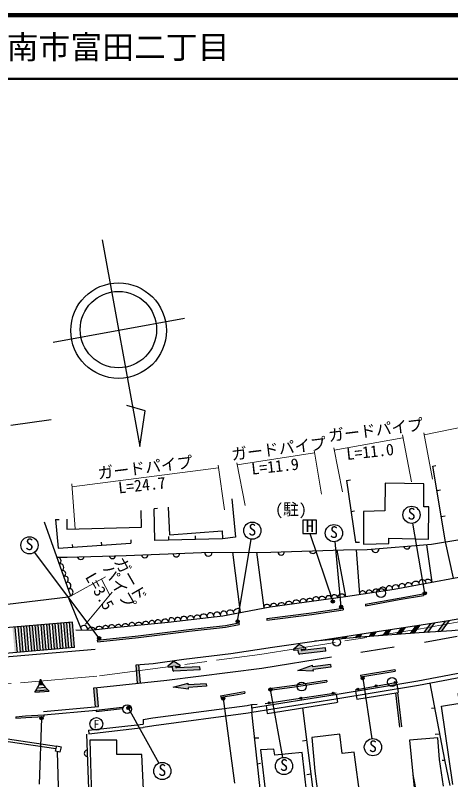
# Model space of a CAD drawing. Units: millimetres at full size, sheet at 1:1000; details may follow other scales. Extents: x 40000 to 680000, y 20000 to 380000.
# Drawn here: x 411387 to 479733, y 259937 to 380000 of the extents above; entities that cross this region are included whole.
import ezdxf
from ezdxf.enums import TextEntityAlignment as Align

# ---------------------------------------------------------------- set-up
doc = ezdxf.new("R2010")
doc.units = ezdxf.units.MM
doc.header["$LTSCALE"] = 1000
doc.linetypes.add('CHAIN', pattern=[18.5, 12, -1.5, 3.5, -1.5])
for name, color, linetype, lineweight in [('M-BGD', 7, 'Continuous', 25), ('M-BGD-EXST', 7, 'Continuous', 25), ('M-BMK', 2, 'CHAIN', 13), ('M-BMK-SRVR', 3, 'Continuous', 25), ('M-STR-HTXT', 7, 'Continuous', 13), ('M-STR-STRC', 7, 'Continuous', 25), ('M-TTL', 2, 'Continuous', 140), ('M-TTL-LINE', 7, 'Continuous', 50)]:
    doc.layers.add(name, color=color, linetype=linetype, lineweight=lineweight)
doc.layers.add('M-BMK-HTXT', color=7, linetype='Continuous')
doc.layers.add('M-TTL-TXT', color=7, linetype='Continuous')
doc.styles.add('ＭＳ ゴシック', font='')
doc.styles.get('ＭＳ ゴシック').set_extended_font_data('MS Gothic')

msp = doc.modelspace()

# ---------------------------------------------------------------- hatches: boundary and pattern name
at = {"layer": 'M-BGD-EXST'}
for points in [[(475911, 289221, 0.41421), (475661, 289471, 0.41421), (475411, 289221, 1)], [(461470, 287927, 0.41421), (461220, 288177, 0.41421), (460970, 287927, 1)], [(462792, 287103, 0.41421), (462542, 287353, 0.41421), (462292, 287103, 1)], [(446535, 284796, 0.41421), (446285, 285046, 0.41421), (446035, 284796, 1)], [(424791, 282171, 0.41421), (424541, 282421, 0.41421), (424291, 282171, 1)], [(466167, 275881, 0.41421), (465917, 276131, 0.41421), (465667, 275881, 1)], [(451690, 274093, 0.41421), (451440, 274343, 0.41421), (451190, 274093, 1)], [(444263, 272676, 0.41421), (444013, 272926, 0.41421), (443763, 272676, 1)], [(429379, 271214, 0.41421), (429129, 271464, 0.41421), (428879, 271214, 1)], [(415743, 269610, 0.41421), (415493, 269860, 0.41421), (415243, 269610, 1)]]:
    msp.add_hatch(color=256, dxfattribs=at).paths.add_polyline_path(points)
at = {"layer": 'M-STR-STRC'}
for points in [[(419459, 284617), (419010, 284578), (419359, 280593), (419807, 280632)], [(420355, 284695), (419907, 284656), (420256, 280671), (420704, 280710)], [(477171, 284559), (476542, 284457), (475518, 283042), (476102, 283080)], [(479478, 284933), (479388, 284917), (478849, 284830), (477658, 283184), (478241, 283223)], [(411390, 283911), (410941, 283872), (411290, 279887), (411738, 279926)], [(412286, 283989), (411838, 283950), (412186, 279965), (412635, 280005)], [(413183, 284068), (412734, 284029), (413083, 280044), (413531, 280083)], [(414079, 284146), (413631, 284107), (413980, 280122), (414428, 280161)], [(414976, 284225), (414528, 284185), (414876, 280201), (415324, 280240)], [(415872, 284303), (415424, 284264), (415773, 280279), (416221, 280318)], [(416769, 284382), (416321, 284342), (416669, 280358), (417118, 280397)], [(417666, 284460), (417217, 284421), (417566, 280436), (418014, 280475)], [(418562, 284538), (418114, 284499), (418462, 280514), (418911, 280554)], [(470286, 283487), (469661, 283391), (469072, 282576), (469658, 282619)], [(472576, 283837), (471952, 283742), (471222, 282733), (471808, 282776)], [(474867, 284188), (474242, 284093), (473372, 282890), (473958, 282933)], [(463416, 282436), (462792, 282340), (462578, 282045), (463172, 282098)], [(465706, 282786), (465081, 282690), (464754, 282238), (465348, 282291)], [(467996, 283136), (467371, 283040), (466922, 282420), (467508, 282462)], [(456283, 280397), (456899, 280468, 0.74206), (456933, 280657), (455943, 281163), (455095, 280444, 0.74206), (455171, 280269), (455787, 280340), (455844, 279843, 0.41388), (456066, 279667), (460145, 280138), (460087, 280635), (456295, 280298, 0.41421), (456295, 280298)], [(461126, 282086), (459050, 281768), (458414, 281676), (460996, 281905)], [(430743, 277959), (430294, 277923), (430542, 275093), (430990, 275142)], [(436567, 277708), (437186, 277735, 0.74206), (437234, 277920), (436282, 278496), (435385, 277839, 0.74206), (435449, 277658), (436068, 277686), (436090, 277186, 0.41388), (436298, 276995), (440400, 277176), (440378, 277675), (436572, 277608, 0.41421), (436572, 277608)], [(458134, 277246), (460918, 277637), (460863, 278031), (458079, 277640), (458041, 277912), (455733, 277109), (458173, 276974)], [(415075, 274825), (415107, 274911), (415138, 274997), (415167, 275084), (415195, 275172), (415221, 275260), (415230, 275290), (415515, 275316), (415547, 275253), (415580, 275190), (415615, 275128), (415650, 275067), (415686, 275007), (415723, 274947), (415762, 274887), (415763, 274886)], [(438575, 274425), (441379, 274625), (441351, 275022), (438547, 274821), (438527, 275096), (436170, 274452), (438595, 274151)], [(414595, 273879), (414644, 273957), (414692, 274035), (414738, 274115), (414782, 274195), (414826, 274276), (414867, 274355), (416084, 274462), (416131, 274409), (416179, 274357), (416227, 274306), (416277, 274256), (416327, 274206), (416379, 274157), (416431, 274110), (416484, 274063), (416501, 274047)], [(424178, 274417), (423730, 274378), (423993, 271390), (424442, 271429)]]:
    msp.add_hatch(color=256, dxfattribs=at).paths.add_polyline_path(points)

# ---------------------------------------------------------------- linework, layer by layer
at = {"layer": 'M-BGD'}
for p, q in [((410697, 315623), (417022, 316539)), ((476946, 309190), (477391, 309276)), ((463373, 306931), (464008, 307030)), ((463373, 306931), (464797, 297237)), ((477585, 305362), (478112, 305488)), ((433706, 302510), (433172, 302504)), ((464085, 302084), (464646, 302153)), ((478264, 301291), (478878, 301376)), ((417687, 300799), (418255, 300828)), ((435436, 298143), (435453, 297552)), ((439613, 298257), (439630, 297672)), ((420326, 296905), (420355, 296477)), ((424888, 297269), (424920, 296781)), ((429511, 297635), (429497, 297085)), ((464797, 297237), (465420, 297261)), ((475936, 296842), (476775, 290957)), ((445504, 295651), (446702, 286224)), ((449272, 295667), (450387, 286927)), ((461858, 295995), (463202, 288689)), ((464898, 296051), (465432, 289034)), ((419660, 288614), (421764, 283469)), ((475408, 289118), (475451, 288872)), ((466336, 287506), (466380, 287260)), ((462841, 286877), (462877, 286630)), ((446500, 284580), (446548, 284335)), ((450845, 285239), (450877, 284991)), ((424254, 281829), (424281, 281580)), ((465572, 276338), (470965, 277224)), ((465572, 276338), (465612, 276092)), ((465612, 276092), (471005, 276977)), ((470965, 277224), (471005, 276977)), ((460253, 275564), (460291, 275317)), ((464731, 274067), (471366, 275273)), ((447364, 273786), (447409, 273540)), ((451657, 274293), (451692, 274046)), ((464805, 273852), (465017, 272569)), ((471286, 274922), (471498, 273640)), ((443615, 273135), (443656, 272889)), ((461746, 273346), (461949, 272113)), ((465017, 272569), (471498, 273640)), ((471726, 268177), (471100, 273574)), ((472073, 268217), (471446, 273631)), ((424069, 270874), (428161, 271351)), ((428161, 271351), (428190, 271102)), ((448457, 271728), (449338, 271812)), ((448457, 271728), (448523, 270524)), ((450749, 271588), (450946, 270354)), ((415843, 270127), (424069, 270874)), ((424069, 270874), (424098, 270626)), ((424098, 270626), (428190, 271102)), ((450289, 254391), (448523, 270524)), ((456494, 271241), (458435, 255716)), ((477277, 271159), (476732, 271134)), ((411447, 269837), (411470, 269588)), ((415843, 270127), (415856, 269877)), ((431440, 269418), (431450, 268685)), ((422871, 267698), (431450, 268685)), ((422934, 267151), (431458, 268132)), ((431457, 268206), (431458, 268132)), ((423237, 251124), (422622, 267099)), ((422871, 267698), (422934, 267151)), ((478053, 267071), (477320, 267025)), ((448961, 266520), (449636, 266521)), ((457140, 266075), (456490, 265989)), ((418424, 250478), (418018, 264336)), ((449406, 262457), (449870, 262547)), ((478841, 262932), (478390, 262930)), ((457797, 260825), (457153, 260709))]:
    msp.add_line(p, q, dxfattribs=at)
for points in [[(417879, 294894), (419518, 294888), (428773, 295170), (440613, 295631), (451508, 295676), (462890, 296027), (466630, 296071), (476711, 296907), (481485, 297720), (490165, 298732), (499426, 299831), (502445, 300228), (505789, 301218), (511227, 302143), (516837, 303550), (521486, 304345), (525138, 305269), (526876, 305730), (531517, 306852), (538586, 308790), (549505, 311872), (558642, 314382), (563836, 315646)], [(420881, 283490), (423208, 283434), (426834, 283855), (435359, 284695), (443964, 285702), (451369, 287114), (463202, 288689), (470880, 289879), (480991, 291728), (491727, 293907), (502003, 295831), (505256, 296661), (515335, 298954), (523366, 300640), (525811, 301193), (532063, 303084), (540656, 305310), (550002, 307933), (559456, 310554), (564835, 312048)], [(480147, 291573), (478932, 297285), (476946, 309190)], [(445366, 304073), (445948, 298053), (443927, 297796), (433311, 297490), (433172, 302504)], [(435371, 302730), (435594, 298399), (443861, 299042), (443927, 297796)], [(419461, 300841), (419476, 299307), (431222, 299617), (431163, 302227)], [(415897, 300458), (420038, 288832), (419660, 288614), (405361, 286892), (401991, 297953), (387538, 294085), (385913, 297953)], [(417687, 300799), (418106, 296327), (429497, 297085)], [(448484, 271226), (461574, 273318), (474550, 275461), (497749, 279866), (516738, 284049), (531434, 287524), (542166, 290267), (561425, 295372), (568882, 297477)], [(448523, 270524), (461686, 272627), (474672, 274772), (497890, 279180), (516894, 283367), (531601, 286844), (542342, 289589), (561610, 294697), (569069, 296802)], [(466336, 287506), (471619, 288463), (475408, 289118)], [(466380, 287260), (471663, 288217), (475451, 288872)], [(450845, 285239), (457882, 286155), (462841, 286877)], [(450877, 284991), (457916, 285908), (462877, 286630)], [(424254, 281829), (430688, 282536), (438648, 283533), (444360, 284163), (446500, 284580)], [(424281, 281580), (430717, 282287), (438678, 283284), (444398, 283916), (446548, 284335)], [(451657, 274293), (455188, 274787), (460253, 275564)], [(451692, 274046), (455224, 274539), (460291, 275317)], [(479669, 259020), (478814, 263061), (476524, 275123)], [(443615, 273135), (445631, 273471), (447364, 273786)], [(443656, 272889), (445674, 273225), (447409, 273540)], [(450625, 271910), (454375, 272457), (461753, 273595)], [(480083, 259187), (478284, 271484), (481176, 271953), (480915, 273463), (481816, 273675), (483998, 259860)], [(431440, 269418), (432961, 269660), (447761, 271617), (448457, 271728)], [(450946, 270354), (461774, 272084), (461949, 272113)], [(431457, 268206), (433134, 268473), (447934, 270430), (448523, 270524)], [(411447, 269837), (413014, 269980), (415843, 270127)], [(411470, 269588), (413032, 269731), (415856, 269877)], [(417770, 264788), (404508, 266732), (384431, 265292)], [(417867, 265178), (404523, 267134), (384432, 265693)], [(465562, 256805), (464558, 264243), (462679, 264056), (462352, 267065), (457928, 266564), (458417, 261267), (458942, 257284), (459187, 255861)], [(478593, 258913), (477957, 263127), (477718, 266519), (473289, 266148), (474064, 258135)]]:
    msp.add_lwpolyline(points, dxfattribs=at)
for points in [[(466055, 302073), (466033, 296939), (470019, 297051), (470011, 297881), (476266, 297724), (476326, 302773), (475518, 302773), (475495, 306402), (469469, 306493), (469378, 302163)], [(431655, 255104), (431272, 263892), (427351, 263908), (427305, 266173), (423094, 266158), (423365, 257258), (424234, 257226), (424288, 254870), (424628, 254850), (425073, 254988)], [(418563, 265076), (418358, 264251), (417679, 264420), (417884, 265245)], [(451976, 264754), (449872, 264622), (450785, 256974), (457151, 257701), (456410, 264190), (452122, 263780)]]:
    msp.add_lwpolyline(points, close=True, dxfattribs=at)
for centre, radius in [((468797, 289262), 700), ((456342, 274571), 700), ((470533, 275275), 700), ((471014, 275209), 150), ((465146, 274142), 150), ((468049, 274670), 150), ((456208, 272740), 150), ((461297, 273524), 150), ((428949, 271022), 700), ((451229, 271998), 150)]:
    msp.add_circle(centre, radius, dxfattribs=at)
for centre, radius, start, end in [((472862, 296702), 525, 197.2415, 352.2327), ((436650, 295470), 525, 181.49843, 2.96933), ((441701, 295642), 586, 180.84732, 359.61721), ((453097, 295742), 513, 183.64102, 359.89891), ((458115, 296076), 601, 200.82437, 342.71557), ((467900, 296230), 596, 189.82118, 359.65302), ((418051, 294313), 531, 293.19591, 106.00877), ((421658, 295088), 559, 195.67572, 347.81136), ((426632, 295174), 506, 189.67246, 353.81462), ((431707, 295311), 522, 185.23327, 359.23448), ((418432, 293283), 567, 291.56698, 107.6377), ((418824, 292314), 478, 286.617, 112.58768), ((419175, 291369), 532, 285.46597, 113.73871), ((419601, 290416), 524, 276.33525, 122.86943), ((472095, 290229), 512, 356.1795, 182.54766), ((473139, 290271), 597, 12.33421, 164.19081), ((474229, 290457), 634, 13.37912, 164.4718), ((475277, 290752), 582, 3.66345, 167.9723), ((476180, 290790), 618, 15.67876, 142.81926), ((419884, 289376), 565, 285.79765, 113.40703), ((465913, 289113), 487, 8.34586, 189.27708), ((466947, 289149), 553, 21.20071, 176.42223), ((468016, 289333), 554, 19.27648, 178.34647), ((469068, 289635), 542, 4.97283, 192.65011), ((470087, 289881), 510, 358.80872, 188.53827), ((471071, 289966), 565, 5.20984, 162.86252), ((456577, 287820), 510, 6.20077, 188.95805), ((457605, 287903), 521, 12.01412, 183.1447), ((458584, 288170), 496, 356.52625, 198.63257), ((459563, 288112), 601, 16.32416, 152.53789), ((460582, 288364), 477, 4.79139, 178.96891), ((461514, 288461), 526, 7.97255, 166.14797), ((462611, 288473), 629, 20.04462, 163.98779), ((450887, 286973), 502, 16.35224, 185.24791), ((451966, 287008), 606, 25.2298, 169.92902), ((453183, 287118), 631, 29.50255, 165.65627), ((454352, 287285), 636, 28.19286, 166.96596), ((455508, 287550), 597, 18.59214, 176.56669), ((439964, 285228), 572, 7.24001, 164.59341), ((440957, 285298), 645, 11.26637, 151.22798), ((442028, 285584), 563, 355.59585, 169.77351), ((443061, 285678), 588, 358.67205, 160.09854), ((444116, 285853), 551, 358.21185, 168.53592), ((445142, 285991), 604, 4.74611, 162.67957), ((446613, 285556), 1298, 89.61763, 140.81926), ((429698, 284149), 484, 4.21581, 187.04811), ((430752, 284059), 585, 23.65609, 167.60783), ((431835, 284261), 548, 14.69007, 176.57384), ((432820, 284475), 460, 1.94331, 189.32061), ((433782, 284555), 506, 3.91706, 187.34686), ((434898, 284537), 614, 16.43774, 175.04811), ((435937, 284894), 486, 351.1608, 202.17932), ((436884, 284921), 508, 1.39256, 164.58858), ((437852, 284998), 585, 5.53256, 159.22725), ((438908, 285120), 567, 5.65439, 163.58137), ((422168, 283597), 566, 344.58955, 160.483), ((423349, 283205), 680, 27.68125, 159.18565), ((424550, 283404), 610, 24.1907, 169.0317), ((425552, 283709), 449, 6.22879, 186.99361), ((426535, 283740), 537, 14.72019, 178.09332), ((427573, 283783), 527, 21.44618, 169.81774), ((428666, 283778), 634, 29.45224, 161.81168), ((422726, 264075), 512, 90.75738, 273.65522)]:
    msp.add_arc(centre, radius, start, end, dxfattribs=at)
at = {"layer": 'M-BGD-EXST'}
for p, q in [((458646, 300697), (456546, 300697)), ((456546, 300697), (456546, 298597)), ((458646, 298597), (458646, 300697)), ((475661, 289221), (473802, 300217)), ((456546, 298597), (458646, 298597)), ((457596, 298597), (461220, 287927)), ((446285, 284796), (448425, 297715)), ((462542, 287103), (461581, 297333)), ((424541, 282171), (414405, 295668)), ((465917, 275881), (467331, 266377)), ((453401, 263424), (451440, 274093)), ((444013, 272676), (445789, 259384)), ((429129, 271214), (433902, 262529)), ((415493, 269610), (415148, 259214))]:
    msp.add_line(p, q, dxfattribs=at)
for centre, radius in [((473589, 301551), 1350), ((448590, 299055), 1350), ((461402, 298671), 1350), ((413609, 296758), 1350), ((475661, 289221), 250), ((461220, 287927), 250), ((462542, 287103), 250), ((446285, 284796), 250), ((424541, 282171), 250), ((465917, 275881), 250), ((451440, 274093), 250), ((444013, 272676), 250), ((429129, 271214), 250), ((415493, 269610), 250), ((424112, 268700), 1000), ((467525, 265041), 1350), ((453565, 262084), 1350), ((434463, 261301), 1350)]:
    msp.add_circle(centre, radius, dxfattribs=at)
at = {"layer": 'M-BMK'}
msp.add_lwpolyline([(393781, 273546), (424626, 276264), (449767, 279605), (474987, 283622), (504401, 288975), (530194, 295040), (557600, 302440), (566794, 304993)], dxfattribs=at)
at = {"layer": 'M-BMK-SRVR'}
for p, q in [((425047, 344745), (430948, 312247)), ((437969, 332354), (417306, 328603)), ((431765, 317855), (428886, 318701)), ((430948, 312247), (431765, 317855))]:
    msp.add_line(p, q, dxfattribs=at)
for centre, radius in [((427596, 330471), 7500), ((427576, 330628), 6000), ((461838, 281528), 600)]:
    msp.add_circle(centre, radius, dxfattribs=at)
at = {"layer": 'M-STR-HTXT'}
for p, q in [((497068, 318517), (475554, 314110)), ((472242, 313648), (461442, 311686)), ((473579, 306739), (472155, 314099)), ((475494, 314423), (476882, 307156)), ((458357, 311264), (446229, 309382)), ((459477, 304770), (458282, 311702)), ((461370, 312052), (462743, 305131)), ((443310, 308901), (420280, 305963)), ((443246, 309352), (444248, 302349)), ((446165, 309712), (447473, 303002)), ((420247, 306411), (420782, 299342)), ((420035, 288748), (425545, 291790)), ((424908, 291439), (426219, 288928)), ((426595, 289381), (422431, 284355)), ((475369, 253092), (473786, 261012))]:
    msp.add_line(p, q, dxfattribs=at)
at = {"layer": 'M-STR-STRC'}
for p, q in [((420355, 284695), (407689, 283587)), ((419359, 280593), (419010, 284578)), ((419807, 280632), (419459, 284617)), ((420256, 280671), (419907, 284656)), ((420704, 280710), (420355, 284695)), ((477171, 284559), (476102, 283080)), ((478849, 284830), (477658, 283184)), ((479478, 284933), (478241, 283223)), ((411738, 279926), (411390, 283911)), ((412186, 279965), (411838, 283950)), ((412635, 280005), (412286, 283989)), ((413083, 280044), (412734, 284029)), ((413531, 280083), (413183, 284068)), ((413980, 280122), (413631, 284107)), ((414428, 280161), (414079, 284146)), ((414876, 280201), (414528, 284185)), ((415324, 280240), (414976, 284225)), ((415773, 280279), (415424, 284264)), ((416221, 280318), (415872, 284303)), ((416669, 280358), (416321, 284342)), ((417118, 280397), (416769, 284382)), ((417566, 280436), (417217, 284421)), ((418014, 280475), (417666, 284460)), ((418462, 280514), (418114, 284499)), ((418911, 280554), (418562, 284538)), ((469661, 283391), (469072, 282576)), ((470286, 283487), (469658, 282619)), ((471952, 283742), (471222, 282733)), ((472576, 283837), (471808, 282776)), ((474242, 284093), (473372, 282890)), ((474867, 284188), (473958, 282933)), ((476542, 284457), (475518, 283042)), ((462792, 282340), (462578, 282045)), ((463416, 282436), (463172, 282098)), ((465081, 282690), (464754, 282238)), ((465706, 282786), (465348, 282291)), ((467371, 283040), (466922, 282420)), ((467996, 283136), (467508, 282462)), ((475596, 281548), (480753, 282486)), ((455943, 281163), (455095, 280444)), ((456933, 280657), (455943, 281163)), ((461126, 282086), (460996, 281905)), ((423920, 280414), (402319, 278525)), ((420704, 280710), (408038, 279603)), ((455171, 280269), (455787, 280340)), ((455844, 279843), (455787, 280340)), ((460145, 280138), (456066, 279667)), ((456283, 280397), (456899, 280468)), ((456295, 280298), (456283, 280397)), ((460087, 280635), (456406, 280210)), ((460145, 280138), (460087, 280635)), ((465629, 279955), (470877, 280790)), ((430294, 277923), (430542, 275093)), ((430743, 277962), (430990, 275142)), ((436282, 278496), (435385, 277839)), ((435449, 277658), (436068, 277686)), ((436090, 277186), (436068, 277686)), ((437234, 277920), (436282, 278496)), ((436567, 277708), (437186, 277735)), ((436572, 277608), (436567, 277708)), ((440378, 277675), (436676, 277512)), ((440400, 277176), (440378, 277675)), ((455733, 277109), (458041, 277912)), ((458079, 277640), (458041, 277912)), ((460863, 278031), (458079, 277640)), ((460918, 277637), (458134, 277246)), ((460863, 278031), (460918, 277637)), ((440400, 277176), (436298, 276995)), ((458173, 276974), (455733, 277109)), ((458173, 276974), (458134, 277246)), ((415230, 275290), (415515, 275316)), ((436170, 274452), (438527, 275096)), ((438547, 274821), (438527, 275096)), ((441351, 275022), (438547, 274821)), ((441351, 275022), (441379, 274625)), ((414451, 273666), (416728, 273866)), ((414595, 273879), (416501, 274047)), ((414867, 274355), (416084, 274462)), ((415075, 274825), (415763, 274886)), ((423993, 271390), (423730, 274378)), ((438595, 274151), (436170, 274452)), ((441379, 274625), (438575, 274425)), ((438595, 274151), (438575, 274425))]:
    msp.add_line(p, q, dxfattribs=at)
for points in [[(533632, 295968), (528484, 294866), (520184, 292870), (511361, 290882), (505623, 289706), (500070, 288557), (494843, 287689), (490101, 286750), (485048, 285873), (479388, 284917), (475097, 284223), (468484, 283211), (459050, 281768), (451774, 280715), (445196, 279723), (437868, 278793), (433043, 278147), (430294, 277923)], [(533632, 295968), (530154, 294809), (525977, 293607), (521448, 292379), (514831, 290654), (510840, 289525), (505430, 288236), (500969, 287133), (496438, 285975), (493270, 285115), (492154, 284884), (489084, 284439), (484407, 283767), (479900, 283333), (474769, 282992), (466244, 282370), (458414, 281676)], [(423730, 274378), (424824, 274474), (435194, 275597), (450078, 277477), (461002, 279218)], [(415805, 270668), (424442, 271429), (424178, 274417)]]:
    msp.add_lwpolyline(points, dxfattribs=at)
for centre, radius, start, end in [((455160, 280368), 100, 130.27597, 276.5859), ((456043, 279866), 200, 186.65025, 276.5859), ((456394, 280309), 100, 186.5859, 276.5859), ((456888, 280568), 100, 276.5859, 62.89584), ((435444, 277758), 100, 126.21259, 272.52252), ((436671, 277612), 100, 182.52252, 272.52252), ((437182, 277835), 100, 272.52252, 58.83245), ((436289, 277195), 200, 182.58687, 272.52252), ((410171, 276717), 5256, 324.51371, 349.25596), ((419141, 277117), 4048, 199.9249, 233.40713)]:
    msp.add_arc(centre, radius, start, end, dxfattribs=at)
at = {"layer": 'M-TTL'}
msp.add_line((680000, 380000), (40000, 380000), dxfattribs=at)
at = {"layer": 'M-TTL-LINE'}
msp.add_line((40000, 370000), (680000, 370000), dxfattribs=at)

# ---------------------------------------------------------------- texts
at = {"layer": 'M-BGD-EXST', "style": 'ＭＳ ゴシック'}
for p in [(472934, 300258), (447935, 297763), (460747, 297379), (412954, 295466), (466870, 263749), (452910, 260792), (433807, 260008)]:
    msp.add_text('S', height=1833, rotation=358.508, dxfattribs=at).set_placement(p, align=Align.BOTTOM_LEFT)
msp.add_text('H', height=1833, dxfattribs=at).set_placement((456999, 298289), align=Align.BOTTOM_LEFT)
msp.add_text('F', height=1320, dxfattribs=at).set_placement((424123, 268672), align=Align.MIDDLE_CENTER)
at = {"layer": 'M-BMK-HTXT', "style": 'ＭＳ ゴシック'}
msp.add_text('(駐)', height=1833, dxfattribs=at).set_placement((452166, 300931), align=Align.BOTTOM_LEFT)
at = {"layer": 'M-STR-HTXT', "style": 'ＭＳ ゴシック'}
for s, rotation, p in [('ガードパイプ', 6.965, (460688, 312510)), ('ガードパイプ', 6.965, (445460, 309563)), ('L=11.0', 6.199, (463525, 309598)), ('ガードパイプ', 6.965, (424488, 306616)), ('L=11.9', 6.199, (448599, 307293)), ('L=24.7', 6.199, (427703, 304346)), ('ガード', 300.128, (426355, 293964)), ('パイプ', 300.128, (424546, 292828)), ('L=3.5', 300.128, (421817, 291492))]:
    msp.add_text(s, height=1833, rotation=rotation, dxfattribs=at).set_placement(p, align=Align.BOTTOM_LEFT)
at = {"layer": 'M-TTL-TXT', "style": 'ＭＳ ゴシック'}
msp.add_text('周南市富田二丁目', height=3666, dxfattribs=at).set_placement((405024, 375000), align=Align.MIDDLE_LEFT)

doc.saveas('drawing.dxf')
